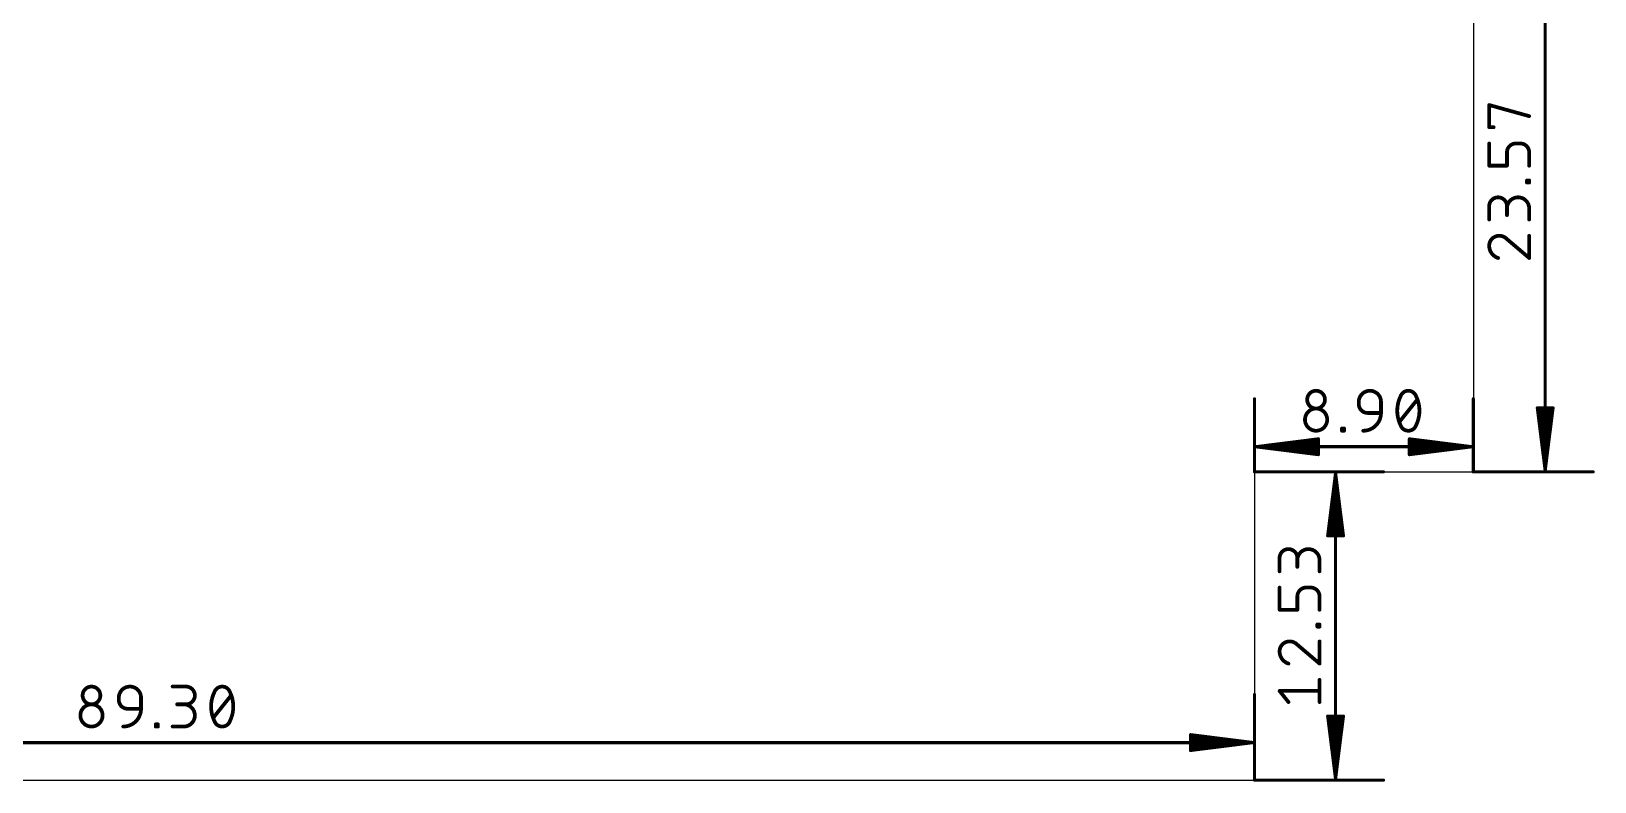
# Model space of a CAD drawing. Extents: x -83 to 167, y -158 to 93.
# Drawn here: x 39.6 to 103.1, y -0.1 to 30.4 of the extents above; entities that cross this region are included whole.
import ezdxf

# ---------------------------------------------------------------- set-up
doc = ezdxf.new("R2010")
doc.units = 0
doc.layers.add('20', color=30, linetype='CONTINUOUS')
doc.layers.add('23', color=7, linetype='CONTINUOUS')

msp = doc.modelspace()

# ---------------------------------------------------------------- linework, layer by layer
at = {"layer": '20'}
for p, q in [((98.2, 36.1), (98.2, 12.53)), ((89.3, 12.53), (89.3, 0)), ((89.3, 12.53), (98.2, 12.53)), ((0, 0), (89.3, 0))]:
    msp.add_line(p, q, dxfattribs=at)
at = {"layer": '23'}
for points, const_width in [([(101.121, 36.035), (101.121, 12.595)], 0.13), ([(98.8447, 26.5371), (98.8447, 27.4402)], 0.1524), ([(98.8447, 27.4402), (100.4703, 26.9887)], 0.1524), ([(99.0253, 26.5371), (98.8447, 26.5371)], 0.1524), ([(98.8447, 24.974), (98.8447, 25.8771)], 0.1524), ([(99.5672, 25.5159), (99.5672, 24.974)], 0.1524), ([(100.1091, 25.8771), (99.9284, 25.8771)], 0.1524), ([(100.4703, 24.974), (100.4703, 25.5159)], 0.1524), ([(99.5672, 24.974), (98.8447, 24.974)], 0.1524), ([(100.38, 24.2862), (100.38, 24.3765)], 0.1524), ([(100.38, 24.3765), (100.4703, 24.3765)], 0.1524), ([(100.4703, 24.2862), (100.38, 24.2862)], 0.1524), ([(100.4703, 24.3765), (100.4703, 24.2862)], 0.1524), ([(98.8447, 22.7856), (98.8447, 23.3275)], 0.1524), ([(99.5672, 23.3275), (99.5672, 22.9663)], 0.1524), ([(100.4703, 22.7856), (100.4703, 23.2372)], 0.1524), ([(99.5672, 21.9902), (100.4703, 21.2225)], 0.1524), ([(100.4703, 21.2225), (100.4703, 22.1256)], 0.1524), ([(89.3, 12.53), (89.3, 15.5)], 0.13), ([(93.5421, 15.2844), (93.5421, 15.3747)], 0.1524), ([(94.4452, 15.3747), (94.4452, 14.9232)], 0.1524), ([(95.1955, 14.5619), (95.918, 15.4651)], 0.1524), ([(98.2, 12.53), (98.2, 15.5)], 0.13), ([(94.4452, 14.9232), (93.9033, 14.9232)], 0.1524), ([(101.121, 12.595), (100.8018, 15.13)], 0.13), ([(100.8018, 15.13), (101.4402, 15.13)], 0.13), ([(101.121, 12.595), (100.861, 15.13)], 0.13), ([(101.121, 12.595), (100.991, 15.13)], 0.13), ([(101.4402, 15.13), (101.121, 12.595)], 0.13), ([(101.251, 15.13), (101.121, 12.595)], 0.13), ([(101.381, 15.13), (101.121, 12.595)], 0.13), ([(92.8543, 14.2007), (92.8543, 14.291)], 0.1524), ([(92.8543, 14.291), (92.9446, 14.291)], 0.1524), ([(92.9446, 14.2007), (92.8543, 14.2007)], 0.1524), ([(92.9446, 14.291), (92.9446, 14.2007)], 0.1524), ([(89.365, 13.55), (91.9, 13.8692)], 0.13), ([(89.365, 13.55), (91.9, 13.81)], 0.13), ([(89.365, 13.55), (91.9, 13.68)], 0.13), ([(89.365, 13.55), (98.135, 13.55)], 0.13), ([(91.9, 13.2308), (89.365, 13.55)], 0.13), ([(91.9, 13.42), (89.365, 13.55)], 0.13), ([(91.9, 13.29), (89.365, 13.55)], 0.13), ([(91.9, 13.8692), (91.9, 13.2308)], 0.13), ([(98.135, 13.55), (95.6, 13.8692)], 0.13), ([(95.6, 13.8692), (95.6, 13.2308)], 0.13), ([(98.135, 13.55), (95.6, 13.81)], 0.13), ([(98.135, 13.55), (95.6, 13.68)], 0.13), ([(95.6, 13.2308), (98.135, 13.55)], 0.13), ([(95.6, 13.42), (98.135, 13.55)], 0.13), ([(95.6, 13.29), (98.135, 13.55)], 0.13), ([(89.3, 12.53), (94.547, 12.53)], 0.13), ([(92.597, 12.465), (92.2778, 9.93)], 0.13), ([(92.597, 12.465), (92.337, 9.93)], 0.13), ([(92.597, 12.465), (92.467, 9.93)], 0.13), ([(92.597, 12.465), (92.597, 0.065)], 0.13), ([(92.9162, 9.93), (92.597, 12.465)], 0.13), ([(92.727, 9.93), (92.597, 12.465)], 0.13), ([(92.857, 9.93), (92.597, 12.465)], 0.13), ([(98.2, 12.53), (103.071, 12.53)], 0.13), ([(92.2778, 9.93), (92.9162, 9.93)], 0.13), ([(90.3207, 8.4871), (90.3207, 9.029)], 0.1524), ([(91.0432, 9.029), (91.0432, 8.6677)], 0.1524), ([(91.9463, 8.4871), (91.9463, 8.9387)], 0.1524), ([(90.3207, 6.924), (90.3207, 7.8271)], 0.1524), ([(91.5851, 7.8271), (91.4044, 7.8271)], 0.1524), ([(91.0432, 6.924), (90.3207, 6.924)], 0.1524), ([(91.0432, 7.4659), (91.0432, 6.924)], 0.1524), ([(91.9463, 6.924), (91.9463, 7.4659)], 0.1524), ([(91.856, 6.2362), (91.856, 6.3265)], 0.1524), ([(91.856, 6.3265), (91.9463, 6.3265)], 0.1524), ([(91.9463, 6.3265), (91.9463, 6.2362)], 0.1524), ([(91.9463, 6.2362), (91.856, 6.2362)], 0.1524), ([(91.0432, 5.5033), (91.9463, 4.7356)], 0.1524), ([(91.9463, 4.7356), (91.9463, 5.6387)], 0.1524), ([(45.309, 3.8023), (45.8509, 3.8023)], 0.1524), ([(91.9463, 3.1725), (91.9463, 4.0756)], 0.1524), ([(43.1206, 3.2604), (43.1206, 3.3507)], 0.1524), ([(44.0237, 3.3507), (44.0237, 2.8992)], 0.1524), ([(46.9624, 2.5379), (47.6849, 3.4411)], 0.1524), ([(89.3, 0), (89.3, 3.476)], 0.13), ([(90.6819, 3.1725), (90.3207, 3.6241)], 0.1524), ([(90.3207, 3.6241), (91.9463, 3.6241)], 0.1524), ([(44.0237, 2.8992), (43.4819, 2.8992)], 0.1524), ([(45.8509, 3.0798), (45.4896, 3.0798)], 0.1524), ([(92.597, 0.065), (92.2778, 2.6)], 0.13), ([(92.2778, 2.6), (92.9162, 2.6)], 0.13), ([(92.597, 0.065), (92.337, 2.6)], 0.13), ([(92.597, 0.065), (92.467, 2.6)], 0.13), ([(92.9162, 2.6), (92.597, 0.065)], 0.13), ([(92.727, 2.6), (92.597, 0.065)], 0.13), ([(92.857, 2.6), (92.597, 0.065)], 0.13), ([(44.6212, 2.1767), (44.6212, 2.267)], 0.1524), ([(44.6212, 2.267), (44.7115, 2.267)], 0.1524), ([(44.7115, 2.1767), (44.6212, 2.1767)], 0.1524), ([(44.7115, 2.267), (44.7115, 2.1767)], 0.1524), ([(45.309, 2.1767), (45.7606, 2.1767)], 0.1524), ([(89.235, 1.526), (86.7, 1.8452)], 0.13), ([(86.7, 1.8452), (86.7, 1.2068)], 0.13), ([(0.065, 1.526), (89.235, 1.526)], 0.13), ([(89.235, 1.526), (86.7, 1.786)], 0.13), ([(89.235, 1.526), (86.7, 1.656)], 0.13), ([(86.7, 1.2068), (89.235, 1.526)], 0.13), ([(86.7, 1.396), (89.235, 1.526)], 0.13), ([(86.7, 1.266), (89.235, 1.526)], 0.13), ([(89.3, 0), (94.547, 0)], 0.13)]:
    msp.add_lwpolyline(points, dxfattribs=dict(at, const_width=const_width))
for points, const_width in [([(98.8828, 27.4402, 1), (98.8066, 27.4402)], 0.0762), ([(98.8549, 27.4769, 1), (98.8345, 27.4035)], 0.0762), ([(100.4601, 26.952, 1), (100.4805, 27.0254)], 0.0762), ([(98.8447, 26.5752, 1), (98.8447, 26.499)], 0.0762), ([(98.8066, 26.5371, 1), (98.8828, 26.5371)], 0.0762), ([(99.0253, 26.499, 1), (99.0253, 26.5752)], 0.0762), ([(98.8828, 25.8771, 1), (98.8066, 25.8771)], 0.0762), ([(99.9284, 25.8771, 0.4142), (99.5672, 25.5159)], 0.1524), ([(99.6053, 25.5159, 1), (99.5291, 25.5159)], 0.0762), ([(99.5291, 25.5159, 1), (99.6053, 25.5159)], 0.0762), ([(99.9284, 25.9152, 1), (99.9284, 25.839)], 0.0762), ([(99.9284, 25.839, 1), (99.9284, 25.9152)], 0.0762), ([(100.4703, 25.5159, 0.4142), (100.1091, 25.8771)], 0.1524), ([(100.1091, 25.9152, 1), (100.1091, 25.839)], 0.0762), ([(100.1091, 25.839, 1), (100.1091, 25.9152)], 0.0762), ([(100.5084, 25.5159, 1), (100.4322, 25.5159)], 0.0762), ([(100.4322, 25.5159, 1), (100.5084, 25.5159)], 0.0762), ([(98.8447, 25.0121, 1), (98.8447, 24.9359)], 0.0762), ([(98.8066, 24.974, 1), (98.8828, 24.974)], 0.0762), ([(99.5291, 24.974, 1), (99.6053, 24.974)], 0.0762), ([(99.5672, 24.9359, 1), (99.5672, 25.0121)], 0.0762), ([(100.4322, 24.974, 1), (100.5084, 24.974)], 0.0762), ([(100.4181, 24.3765, 1), (100.3419, 24.3765)], 0.0762), ([(100.38, 24.4146, 1), (100.38, 24.3384)], 0.0762), ([(100.38, 24.3243, 1), (100.38, 24.2481)], 0.0762), ([(100.3419, 24.2862, 1), (100.4181, 24.2862)], 0.0762), ([(100.5084, 24.3765, 1), (100.4322, 24.3765)], 0.0762), ([(100.4322, 24.2862, 1), (100.5084, 24.2862)], 0.0762), ([(100.4703, 24.3384, 1), (100.4703, 24.4146)], 0.0762), ([(100.4703, 24.2481, 1), (100.4703, 24.3243)], 0.0762), ([(99.5672, 23.3275, 1), (98.8447, 23.3275)], 0.1524), ([(100.4703, 23.2372, 1), (99.5672, 23.2372)], 0.1524), ([(98.8828, 23.3275, 1), (98.8066, 23.3275)], 0.0762), ([(98.8066, 23.3275, 1), (98.8828, 23.3275)], 0.0762), ([(99.6053, 23.3275, 1), (99.5291, 23.3275)], 0.0762), ([(99.5291, 23.3275, 1), (99.6053, 23.3275)], 0.0762), ([(99.5291, 23.2372, 1), (99.6053, 23.2372)], 0.0762), ([(99.5291, 22.9663, 1), (99.6053, 22.9663)], 0.0762), ([(100.5084, 23.2372, 1), (100.4322, 23.2372)], 0.0762), ([(100.4322, 23.2372, 1), (100.5084, 23.2372)], 0.0762), ([(98.8066, 22.7856, 1), (98.8828, 22.7856)], 0.0762), ([(100.4322, 22.7856, 1), (100.5084, 22.7856)], 0.0762), ([(99.2511, 22.1256, 0.4142), (98.8447, 21.7192)], 0.1524), ([(98.8447, 21.7192, 0.3252), (99.2059, 21.2225)], 0.1524), ([(98.8828, 21.7192, 1), (98.8066, 21.7192)], 0.0762), ([(98.8066, 21.7192, 1), (98.8828, 21.7192)], 0.0762), ([(99.5672, 21.9902, 0.2053), (99.2511, 22.1256)], 0.1524), ([(99.2511, 22.1637, 1), (99.2511, 22.0875)], 0.0762), ([(99.2511, 22.0875, 1), (99.2511, 22.1637)], 0.0762), ([(99.5919, 22.0192, 1), (99.5425, 21.9611)], 0.0762), ([(99.5396, 21.9639, 1), (99.5948, 22.0164)], 0.0762), ([(100.5084, 22.1256, 1), (100.4322, 22.1256)], 0.0762), ([(99.1942, 21.1863, 1), (99.2177, 21.2588)], 0.0762), ([(100.4322, 21.2225, 1), (100.5084, 21.2225)], 0.0762), ([(100.4456, 21.1935, 1), (100.495, 21.2515)], 0.0762), ([(92.1665, 15.4651, 1), (91.444, 15.4651)], 0.1524), ([(94.4452, 15.3747, 1), (93.5421, 15.3747)], 0.1524), ([(95.5568, 15.8263, 0.3205), (95.2407, 15.6005)], 0.1524), ([(95.8729, 15.6005, 0.3205), (95.5568, 15.8263)], 0.1524), ([(95.5568, 15.8644, 1), (95.5568, 15.7882)], 0.0762), ([(95.5568, 15.7882, 1), (95.5568, 15.8644)], 0.0762), ([(89.3325, 15.5, 1), (89.2675, 15.5)], 0.065), ([(91.444, 15.4651, 1), (92.1665, 15.4651)], 0.1524), ([(91.4821, 15.4651, 1), (91.4059, 15.4651)], 0.0762), ([(91.4059, 15.4651, 1), (91.4821, 15.4651)], 0.0762), ([(92.2046, 15.4651, 1), (92.1284, 15.4651)], 0.0762), ([(92.1284, 15.4651, 1), (92.2046, 15.4651)], 0.0762), ([(93.5802, 15.3747, 1), (93.504, 15.3747)], 0.0762), ([(93.504, 15.3747, 1), (93.5802, 15.3747)], 0.0762), ([(93.5421, 15.2844, 0.4142), (93.9033, 14.9232)], 0.1524), ([(93.5802, 15.2844, 1), (93.504, 15.2844)], 0.0762), ([(93.504, 15.2844, 1), (93.5802, 15.2844)], 0.0762), ([(94.4833, 15.3747, 1), (94.4071, 15.3747)], 0.0762), ([(94.4071, 15.3747, 1), (94.4833, 15.3747)], 0.0762), ([(95.2407, 15.6005, 0.1139), (95.1052, 15.0135)], 0.1524), ([(95.2047, 15.6129, 1), (95.2767, 15.5882)], 0.0762), ([(95.2749, 15.5838, 1), (95.2064, 15.6172)], 0.0762), ([(95.9071, 15.6172, 1), (95.8386, 15.5838)], 0.0762), ([(96.0083, 15.0135, 0.1139), (95.8729, 15.6005)], 0.1524), ([(95.8368, 15.5882, 1), (95.9089, 15.6129)], 0.0762), ([(95.9478, 15.4413, 1), (95.8883, 15.4889)], 0.0762), ([(98.2325, 15.5, 1), (98.1675, 15.5)], 0.065), ([(92.2568, 14.6523, 1), (91.3537, 14.6523)], 0.1524), ([(91.3537, 14.6523, 1), (92.2568, 14.6523)], 0.1524), ([(91.3918, 14.6523, 1), (91.3156, 14.6523)], 0.0762), ([(91.3156, 14.6523, 1), (91.3918, 14.6523)], 0.0762), ([(92.2949, 14.6523, 1), (92.2187, 14.6523)], 0.0762), ([(92.2187, 14.6523, 1), (92.2949, 14.6523)], 0.0762), ([(93.7227, 14.2007, 0.4142), (94.4452, 14.9232)], 0.1524), ([(93.9033, 14.9613, 1), (93.9033, 14.8851)], 0.0762), ([(93.9033, 14.8851, 1), (93.9033, 14.9613)], 0.0762), ([(94.4833, 14.9232, 1), (94.4071, 14.9232)], 0.0762), ([(94.4071, 14.9232, 1), (94.4833, 14.9232)], 0.0762), ([(94.4452, 14.8851, 1), (94.4452, 14.9613)], 0.0762), ([(95.1052, 15.0135, 0.1139), (95.2407, 14.4265)], 0.1524), ([(95.1433, 15.0135, 1), (95.0671, 15.0135)], 0.0762), ([(95.0671, 15.0135, 1), (95.1433, 15.0135)], 0.0762), ([(95.1658, 14.5857, 1), (95.2253, 14.5381)], 0.0762), ([(95.8729, 14.4265, 0.1139), (96.0083, 15.0135)], 0.1524), ([(96.0464, 15.0135, 1), (95.9702, 15.0135)], 0.0762), ([(95.9702, 15.0135, 1), (96.0464, 15.0135)], 0.0762), ([(100.834, 15.1341, 1), (100.7695, 15.1259)], 0.065), ([(100.8018, 15.1625, 1), (100.8018, 15.0975)], 0.065), ([(100.8933, 15.1333, 1), (100.8287, 15.1267)], 0.065), ([(101.0235, 15.1317, 1), (100.9585, 15.1283)], 0.065), ([(101.2835, 15.1283, 1), (101.2185, 15.1317)], 0.065), ([(101.4133, 15.1267, 1), (101.3487, 15.1333)], 0.065), ([(101.4725, 15.1259, 1), (101.408, 15.1341)], 0.065), ([(101.4402, 15.0975, 1), (101.4402, 15.1625)], 0.065), ([(92.8924, 14.291, 1), (92.8162, 14.291)], 0.0762), ([(92.8543, 14.3291, 1), (92.8543, 14.2529)], 0.0762), ([(92.8543, 14.2388, 1), (92.8543, 14.1626)], 0.0762), ([(92.8162, 14.2007, 1), (92.8924, 14.2007)], 0.0762), ([(92.9827, 14.291, 1), (92.9065, 14.291)], 0.0762), ([(92.9065, 14.2007, 1), (92.9827, 14.2007)], 0.0762), ([(92.9446, 14.2529, 1), (92.9446, 14.3291)], 0.0762), ([(92.9446, 14.1626, 1), (92.9446, 14.2388)], 0.0762), ([(93.7227, 14.2388, 1), (93.7227, 14.1626)], 0.0762), ([(95.2407, 14.4265, 0.3205), (95.5568, 14.2007)], 0.1524), ([(95.2767, 14.4388, 1), (95.2047, 14.4141)], 0.0762), ([(95.2064, 14.4098, 1), (95.2749, 14.4432)], 0.0762), ([(95.5568, 14.2007, 0.3205), (95.8729, 14.4265)], 0.1524), ([(95.5568, 14.2388, 1), (95.5568, 14.1626)], 0.0762), ([(95.5568, 14.1626, 1), (95.5568, 14.2388)], 0.0762), ([(95.8386, 14.4432, 1), (95.9071, 14.4098)], 0.0762), ([(95.9089, 14.4141, 1), (95.8368, 14.4388)], 0.0762), ([(89.365, 13.5825, 1), (89.365, 13.5175)], 0.065), ([(89.3691, 13.5822, 1), (89.3609, 13.5178)], 0.065), ([(89.3633, 13.5825, 1), (89.3667, 13.5175)], 0.065), ([(89.3667, 13.5825, 1), (89.3633, 13.5175)], 0.065), ([(89.3683, 13.5823, 1), (89.3617, 13.5177)], 0.065), ([(89.3617, 13.5823, 1), (89.3683, 13.5177)], 0.065), ([(89.3609, 13.5822, 1), (89.3691, 13.5178)], 0.065), ([(91.9325, 13.8692, 1), (91.8675, 13.8692)], 0.065), ([(91.9041, 13.837, 1), (91.8959, 13.9015)], 0.065), ([(91.9033, 13.7777, 1), (91.8967, 13.8423)], 0.065), ([(91.8967, 13.2577, 1), (91.9033, 13.3223)], 0.065), ([(91.9017, 13.6475, 1), (91.8983, 13.7125)], 0.065), ([(91.8983, 13.3875, 1), (91.9017, 13.4525)], 0.065), ([(95.6041, 13.9015, 1), (95.5959, 13.837)], 0.065), ([(95.6325, 13.8692, 1), (95.5675, 13.8692)], 0.065), ([(95.6033, 13.8423, 1), (95.5967, 13.7777)], 0.065), ([(95.6017, 13.7125, 1), (95.5983, 13.6475)], 0.065), ([(95.5983, 13.4525, 1), (95.6017, 13.3875)], 0.065), ([(95.5967, 13.3223, 1), (95.6033, 13.2577)], 0.065), ([(98.1391, 13.5178, 1), (98.1309, 13.5822)], 0.065), ([(98.1309, 13.5178, 1), (98.1391, 13.5822)], 0.065), ([(98.1383, 13.5177, 1), (98.1317, 13.5823)], 0.065), ([(98.1317, 13.5177, 1), (98.1383, 13.5823)], 0.065), ([(98.1333, 13.5175, 1), (98.1367, 13.5825)], 0.065), ([(98.1367, 13.5175, 1), (98.1333, 13.5825)], 0.065), ([(98.135, 13.5175, 1), (98.135, 13.5825)], 0.065), ([(91.8675, 13.2308, 1), (91.9325, 13.2308)], 0.065), ([(91.8959, 13.1985, 1), (91.9041, 13.263)], 0.065), ([(95.5959, 13.263, 1), (95.6041, 13.1985)], 0.065), ([(95.5675, 13.2308, 1), (95.6325, 13.2308)], 0.065), ([(89.3, 12.5625, 1), (89.3, 12.4975)], 0.065), ([(89.2675, 12.53, 1), (89.3325, 12.53)], 0.065), ([(92.6295, 12.465, 1), (92.5645, 12.465)], 0.065), ([(92.6292, 12.4691, 1), (92.5648, 12.4609)], 0.065), ([(92.6295, 12.4633, 1), (92.5645, 12.4667)], 0.065), ([(92.6295, 12.4667, 1), (92.5645, 12.4633)], 0.065), ([(92.6293, 12.4683, 1), (92.5647, 12.4617)], 0.065), ([(92.6293, 12.4617, 1), (92.5647, 12.4683)], 0.065), ([(92.6292, 12.4609, 1), (92.5648, 12.4691)], 0.065), ([(94.547, 12.4975, 1), (94.547, 12.5625)], 0.065), ([(98.2, 12.5625, 1), (98.2, 12.4975)], 0.065), ([(98.1675, 12.53, 1), (98.2325, 12.53)], 0.065), ([(101.0888, 12.5991, 1), (101.1532, 12.5909)], 0.065), ([(101.0887, 12.5983, 1), (101.1533, 12.5917)], 0.065), ([(101.0885, 12.5933, 1), (101.1535, 12.5967)], 0.065), ([(101.0885, 12.5967, 1), (101.1535, 12.5933)], 0.065), ([(101.0885, 12.595, 1), (101.1535, 12.595)], 0.065), ([(101.0887, 12.5917, 1), (101.1533, 12.5983)], 0.065), ([(101.0888, 12.5909, 1), (101.1532, 12.5991)], 0.065), ([(103.071, 12.4975, 1), (103.071, 12.5625)], 0.065), ([(92.2455, 9.9341, 1), (92.31, 9.9259)], 0.065), ([(92.2778, 9.9625, 1), (92.2778, 9.8975)], 0.065), ([(92.3047, 9.9333, 1), (92.3693, 9.9267)], 0.065), ([(92.4345, 9.9317, 1), (92.4995, 9.9283)], 0.065), ([(92.6945, 9.9283, 1), (92.7595, 9.9317)], 0.065), ([(92.8247, 9.9267, 1), (92.8893, 9.9333)], 0.065), ([(92.884, 9.9259, 1), (92.9485, 9.9341)], 0.065), ([(92.9162, 9.8975, 1), (92.9162, 9.9625)], 0.065), ([(91.0432, 9.029, 1), (90.3207, 9.029)], 0.1524), ([(90.3588, 9.029, 1), (90.2826, 9.029)], 0.0762), ([(90.2826, 9.029, 1), (90.3588, 9.029)], 0.0762), ([(91.9463, 8.9387, 1), (91.0432, 8.9387)], 0.1524), ([(91.0813, 9.029, 1), (91.0051, 9.029)], 0.0762), ([(91.0051, 9.029, 1), (91.0813, 9.029)], 0.0762), ([(91.0051, 8.9387, 1), (91.0813, 8.9387)], 0.0762), ([(91.9844, 8.9387, 1), (91.9082, 8.9387)], 0.0762), ([(91.9082, 8.9387, 1), (91.9844, 8.9387)], 0.0762), ([(90.2826, 8.4871, 1), (90.3588, 8.4871)], 0.0762), ([(91.0051, 8.6677, 1), (91.0813, 8.6677)], 0.0762), ([(91.9082, 8.4871, 1), (91.9844, 8.4871)], 0.0762), ([(90.3588, 7.8271, 1), (90.2826, 7.8271)], 0.0762), ([(91.4044, 7.8271, 0.4142), (91.0432, 7.4659)], 0.1524), ([(91.4044, 7.8652, 1), (91.4044, 7.789)], 0.0762), ([(91.4044, 7.789, 1), (91.4044, 7.8652)], 0.0762), ([(91.9463, 7.4659, 0.4142), (91.5851, 7.8271)], 0.1524), ([(91.5851, 7.8652, 1), (91.5851, 7.789)], 0.0762), ([(91.5851, 7.789, 1), (91.5851, 7.8652)], 0.0762), ([(90.3207, 6.9621, 1), (90.3207, 6.8859)], 0.0762), ([(91.0813, 7.4659, 1), (91.0051, 7.4659)], 0.0762), ([(91.0051, 7.4659, 1), (91.0813, 7.4659)], 0.0762), ([(91.0432, 6.8859, 1), (91.0432, 6.9621)], 0.0762), ([(91.9844, 7.4659, 1), (91.9082, 7.4659)], 0.0762), ([(91.9082, 7.4659, 1), (91.9844, 7.4659)], 0.0762), ([(90.2826, 6.924, 1), (90.3588, 6.924)], 0.0762), ([(91.0051, 6.924, 1), (91.0813, 6.924)], 0.0762), ([(91.8941, 6.3265, 1), (91.8179, 6.3265)], 0.0762), ([(91.856, 6.3646, 1), (91.856, 6.2884)], 0.0762), ([(91.9082, 6.924, 1), (91.9844, 6.924)], 0.0762), ([(91.9844, 6.3265, 1), (91.9082, 6.3265)], 0.0762), ([(91.9463, 6.2884, 1), (91.9463, 6.3646)], 0.0762), ([(91.856, 6.2743, 1), (91.856, 6.1981)], 0.0762), ([(91.8179, 6.2362, 1), (91.8941, 6.2362)], 0.0762), ([(91.9082, 6.2362, 1), (91.9844, 6.2362)], 0.0762), ([(91.9463, 6.1981, 1), (91.9463, 6.2743)], 0.0762), ([(90.7271, 5.6387, 0.4142), (90.3207, 5.2323)], 0.1524), ([(90.3207, 5.2323, 0.3252), (90.6819, 4.7356)], 0.1524), ([(90.3588, 5.2323, 1), (90.2826, 5.2323)], 0.0762), ([(90.2826, 5.2323, 1), (90.3588, 5.2323)], 0.0762), ([(91.0432, 5.5033, 0.2053), (90.7271, 5.6387)], 0.1524), ([(90.7271, 5.6768, 1), (90.7271, 5.6006)], 0.0762), ([(90.7271, 5.6006, 1), (90.7271, 5.6768)], 0.0762), ([(91.0679, 5.5323, 1), (91.0185, 5.4743)], 0.0762), ([(91.0156, 5.477, 1), (91.0708, 5.5296)], 0.0762), ([(91.9844, 5.6387, 1), (91.9082, 5.6387)], 0.0762), ([(90.6702, 4.6994, 1), (90.6937, 4.7719)], 0.0762), ([(91.9082, 4.7356, 1), (91.9844, 4.7356)], 0.0762), ([(91.9216, 4.7066, 1), (91.971, 4.7647)], 0.0762), ([(42.3703, 3.4411, 1), (41.6478, 3.4411)], 0.1524), ([(44.0237, 3.3507, 1), (43.1206, 3.3507)], 0.1524), ([(45.309, 3.8404, 1), (45.309, 3.7642)], 0.0762), ([(45.8509, 3.0798, 1), (45.8509, 3.8023)], 0.1524), ([(45.8509, 3.8404, 1), (45.8509, 3.7642)], 0.0762), ([(45.8509, 3.7642, 1), (45.8509, 3.8404)], 0.0762), ([(47.3237, 3.8023, 0.3205), (47.0076, 3.5765)], 0.1524), ([(47.6398, 3.5765, 0.3205), (47.3237, 3.8023)], 0.1524), ([(47.3237, 3.8404, 1), (47.3237, 3.7642)], 0.0762), ([(47.3237, 3.7642, 1), (47.3237, 3.8404)], 0.0762), ([(91.9844, 4.0756, 1), (91.9082, 4.0756)], 0.0762), ([(41.6478, 3.4411, 1), (42.3703, 3.4411)], 0.1524), ([(41.6859, 3.4411, 1), (41.6097, 3.4411)], 0.0762), ([(41.6097, 3.4411, 1), (41.6859, 3.4411)], 0.0762), ([(42.4084, 3.4411, 1), (42.3322, 3.4411)], 0.0762), ([(42.3322, 3.4411, 1), (42.4084, 3.4411)], 0.0762), ([(43.1587, 3.3507, 1), (43.0825, 3.3507)], 0.0762), ([(43.0825, 3.3507, 1), (43.1587, 3.3507)], 0.0762), ([(43.1206, 3.2604, 0.4142), (43.4819, 2.8992)], 0.1524), ([(43.1587, 3.2604, 1), (43.0825, 3.2604)], 0.0762), ([(43.0825, 3.2604, 1), (43.1587, 3.2604)], 0.0762), ([(44.0618, 3.3507, 1), (43.9856, 3.3507)], 0.0762), ([(43.9856, 3.3507, 1), (44.0618, 3.3507)], 0.0762), ([(47.0076, 3.5765, 0.1139), (46.8721, 2.9895)], 0.1524), ([(46.9716, 3.5889, 1), (47.0436, 3.5642)], 0.0762), ([(47.0418, 3.5598, 1), (46.9733, 3.5932)], 0.0762), ([(47.674, 3.5932, 1), (47.6055, 3.5598)], 0.0762), ([(47.7752, 2.9895, 0.1139), (47.6398, 3.5765)], 0.1524), ([(47.6037, 3.5642, 1), (47.6758, 3.5889)], 0.0762), ([(47.7147, 3.4173, 1), (47.6552, 3.4649)], 0.0762), ([(89.3325, 3.476, 1), (89.2675, 3.476)], 0.065), ([(90.3505, 3.6479, 1), (90.2909, 3.6003)], 0.0762), ([(90.3207, 3.6622, 1), (90.3207, 3.586)], 0.0762), ([(90.6522, 3.1487, 1), (90.7117, 3.1963)], 0.0762), ([(91.9082, 3.1725, 1), (91.9844, 3.1725)], 0.0762), ([(91.9463, 3.586, 1), (91.9463, 3.6622)], 0.0762), ([(42.4606, 2.6283, 1), (41.5575, 2.6283)], 0.1524), ([(41.5575, 2.6283, 1), (42.4606, 2.6283)], 0.1524), ([(41.5956, 2.6283, 1), (41.5194, 2.6283)], 0.0762), ([(41.5194, 2.6283, 1), (41.5956, 2.6283)], 0.0762), ([(42.4987, 2.6283, 1), (42.4225, 2.6283)], 0.0762), ([(42.4225, 2.6283, 1), (42.4987, 2.6283)], 0.0762), ([(43.3013, 2.1767, 0.4142), (44.0237, 2.8992)], 0.1524), ([(43.4819, 2.9373, 1), (43.4819, 2.8611)], 0.0762), ([(43.4819, 2.8611, 1), (43.4819, 2.9373)], 0.0762), ([(44.0618, 2.8992, 1), (43.9856, 2.8992)], 0.0762), ([(43.9856, 2.8992, 1), (44.0618, 2.8992)], 0.0762), ([(44.0237, 2.8611, 1), (44.0237, 2.9373)], 0.0762), ([(45.4896, 3.1179, 1), (45.4896, 3.0417)], 0.0762), ([(45.7606, 2.1767, 1), (45.7606, 3.0798)], 0.1524), ([(45.7606, 3.1179, 1), (45.7606, 3.0417)], 0.0762), ([(45.8509, 3.1179, 1), (45.8509, 3.0417)], 0.0762), ([(45.8509, 3.0417, 1), (45.8509, 3.1179)], 0.0762), ([(46.8721, 2.9895, 0.1139), (47.0076, 2.4025)], 0.1524), ([(46.9102, 2.9895, 1), (46.834, 2.9895)], 0.0762), ([(46.834, 2.9895, 1), (46.9102, 2.9895)], 0.0762), ([(46.9327, 2.5617, 1), (46.9922, 2.5141)], 0.0762), ([(47.6398, 2.4025, 0.1139), (47.7752, 2.9895)], 0.1524), ([(47.8133, 2.9895, 1), (47.7371, 2.9895)], 0.0762), ([(47.7371, 2.9895, 1), (47.8133, 2.9895)], 0.0762), ([(92.31, 2.6041, 1), (92.2455, 2.5959)], 0.065), ([(92.2778, 2.6325, 1), (92.2778, 2.5675)], 0.065), ([(92.3693, 2.6033, 1), (92.3047, 2.5967)], 0.065), ([(92.4995, 2.6017, 1), (92.4345, 2.5983)], 0.065), ([(92.7595, 2.5983, 1), (92.6945, 2.6017)], 0.065), ([(92.8893, 2.5967, 1), (92.8247, 2.6033)], 0.065), ([(92.9485, 2.5959, 1), (92.884, 2.6041)], 0.065), ([(92.9162, 2.5675, 1), (92.9162, 2.6325)], 0.065), ([(43.3013, 2.2148, 1), (43.3013, 2.1386)], 0.0762), ([(44.6593, 2.267, 1), (44.5831, 2.267)], 0.0762), ([(44.6212, 2.3051, 1), (44.6212, 2.2289)], 0.0762), ([(44.6212, 2.2148, 1), (44.6212, 2.1386)], 0.0762), ([(44.5831, 2.1767, 1), (44.6593, 2.1767)], 0.0762), ([(44.7496, 2.267, 1), (44.6734, 2.267)], 0.0762), ([(44.6734, 2.1767, 1), (44.7496, 2.1767)], 0.0762), ([(44.7115, 2.2289, 1), (44.7115, 2.3051)], 0.0762), ([(44.7115, 2.1386, 1), (44.7115, 2.2148)], 0.0762), ([(45.309, 2.2148, 1), (45.309, 2.1386)], 0.0762), ([(45.7606, 2.2148, 1), (45.7606, 2.1386)], 0.0762), ([(45.7606, 2.1386, 1), (45.7606, 2.2148)], 0.0762), ([(47.0076, 2.4025, 0.3205), (47.3237, 2.1767)], 0.1524), ([(47.0436, 2.4148, 1), (46.9716, 2.3901)], 0.0762), ([(46.9733, 2.3858, 1), (47.0418, 2.4192)], 0.0762), ([(47.3237, 2.1767, 0.3205), (47.6398, 2.4025)], 0.1524), ([(47.3237, 2.2148, 1), (47.3237, 2.1386)], 0.0762), ([(47.3237, 2.1386, 1), (47.3237, 2.2148)], 0.0762), ([(47.6055, 2.4192, 1), (47.674, 2.3858)], 0.0762), ([(47.6758, 2.3901, 1), (47.6037, 2.4148)], 0.0762), ([(86.7041, 1.8775, 1), (86.6959, 1.813)], 0.065), ([(86.7325, 1.8452, 1), (86.6675, 1.8452)], 0.065), ([(86.7033, 1.8183, 1), (86.6967, 1.7537)], 0.065), ([(86.7017, 1.6885, 1), (86.6983, 1.6235)], 0.065), ([(86.6983, 1.4285, 1), (86.7017, 1.3635)], 0.065), ([(86.6967, 1.2983, 1), (86.7033, 1.2337)], 0.065), ([(89.2391, 1.4938, 1), (89.2309, 1.5582)], 0.065), ([(89.2309, 1.4938, 1), (89.2391, 1.5582)], 0.065), ([(89.2383, 1.4937, 1), (89.2317, 1.5583)], 0.065), ([(89.2317, 1.4937, 1), (89.2383, 1.5583)], 0.065), ([(89.2333, 1.4935, 1), (89.2367, 1.5585)], 0.065), ([(89.2367, 1.4935, 1), (89.2333, 1.5585)], 0.065), ([(89.235, 1.4935, 1), (89.235, 1.5585)], 0.065), ([(86.6959, 1.239, 1), (86.7041, 1.1745)], 0.065), ([(86.6675, 1.2068, 1), (86.7325, 1.2068)], 0.065), ([(89.3, 0.0325, 1), (89.3, -0.0325)], 0.065), ([(89.2675, 0, 1), (89.3325, 0)], 0.065), ([(92.5648, 0.0691, 1), (92.6292, 0.0609)], 0.065), ([(92.5647, 0.0683, 1), (92.6293, 0.0617)], 0.065), ([(92.5645, 0.0633, 1), (92.6295, 0.0667)], 0.065), ([(92.5645, 0.0667, 1), (92.6295, 0.0633)], 0.065), ([(92.5645, 0.065, 1), (92.6295, 0.065)], 0.065), ([(92.5647, 0.0617, 1), (92.6293, 0.0683)], 0.065), ([(92.5648, 0.0609, 1), (92.6292, 0.0691)], 0.065), ([(94.547, -0.0325, 1), (94.547, 0.0325)], 0.065)]:
    msp.add_lwpolyline(points, format="xyb", dxfattribs=dict(at, const_width=const_width))

doc.saveas('drawing.dxf')
